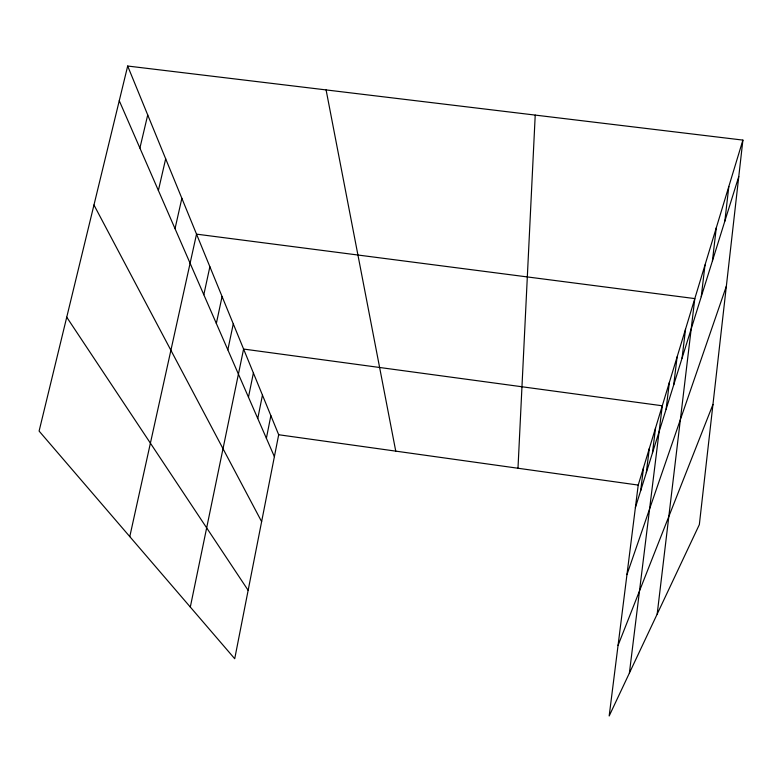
<?xml version="1.0" encoding="UTF-8"?>
<svg xmlns="http://www.w3.org/2000/svg" width="782" height="782" viewBox="0 0 782 782"><rect width="100%" height="100%" fill="white"/><g stroke="black" fill="none" stroke-linecap="round" stroke-linejoin="round"><path stroke-width="1.17" d="M517.987 468.242L535.22 115.091M742.9 140.095L699.343 524.614L609.178 715.97L638.22 485.075L742.9 140.095L127.681 66.03L39.1 431.078L234.717 658.727L278.685 434.743L127.681 66.03M724.846 221.15L728.834 186.439M712.422 260.944L716.283 227.826M701.259 296.671L705.002 265.01M657.183 614.085L694.807 298.597L196.526 234.141L129.783 536.608M673.722 384.861L677.114 356.905M682.051 358.185L685.55 329.095M629.393 673.077L662.286 405.77L243.593 349.055L190.309 607.057M666.098 409.269L669.382 382.369M640.654 490.764L643.566 467.45M646.323 472.592L649.324 448.477M652.452 452.974L655.551 427.979M266.379 438.262L270.865 415.653M257.767 418.497L262.459 395.125M248.471 397.168L253.397 372.994M227.836 349.837L233.28 323.875M216.34 323.465L222.078 296.534M203.819 294.716L209.879 266.73M175.031 228.667L181.864 198.325M158.384 190.476L165.676 158.805M139.9 148.072L147.72 114.954M635.385 507.626L738.765 176.556M626.959 574.604L726.351 286.232M618.054 645.414L712.959 404.45M278.685 434.743L638.22 485.075M66.734 317.199L248.138 590.322M93.967 204.992L261.628 521.633M119.265 100.731L274.384 456.639M326.094 89.92L395.751 451.136"/></g></svg>
